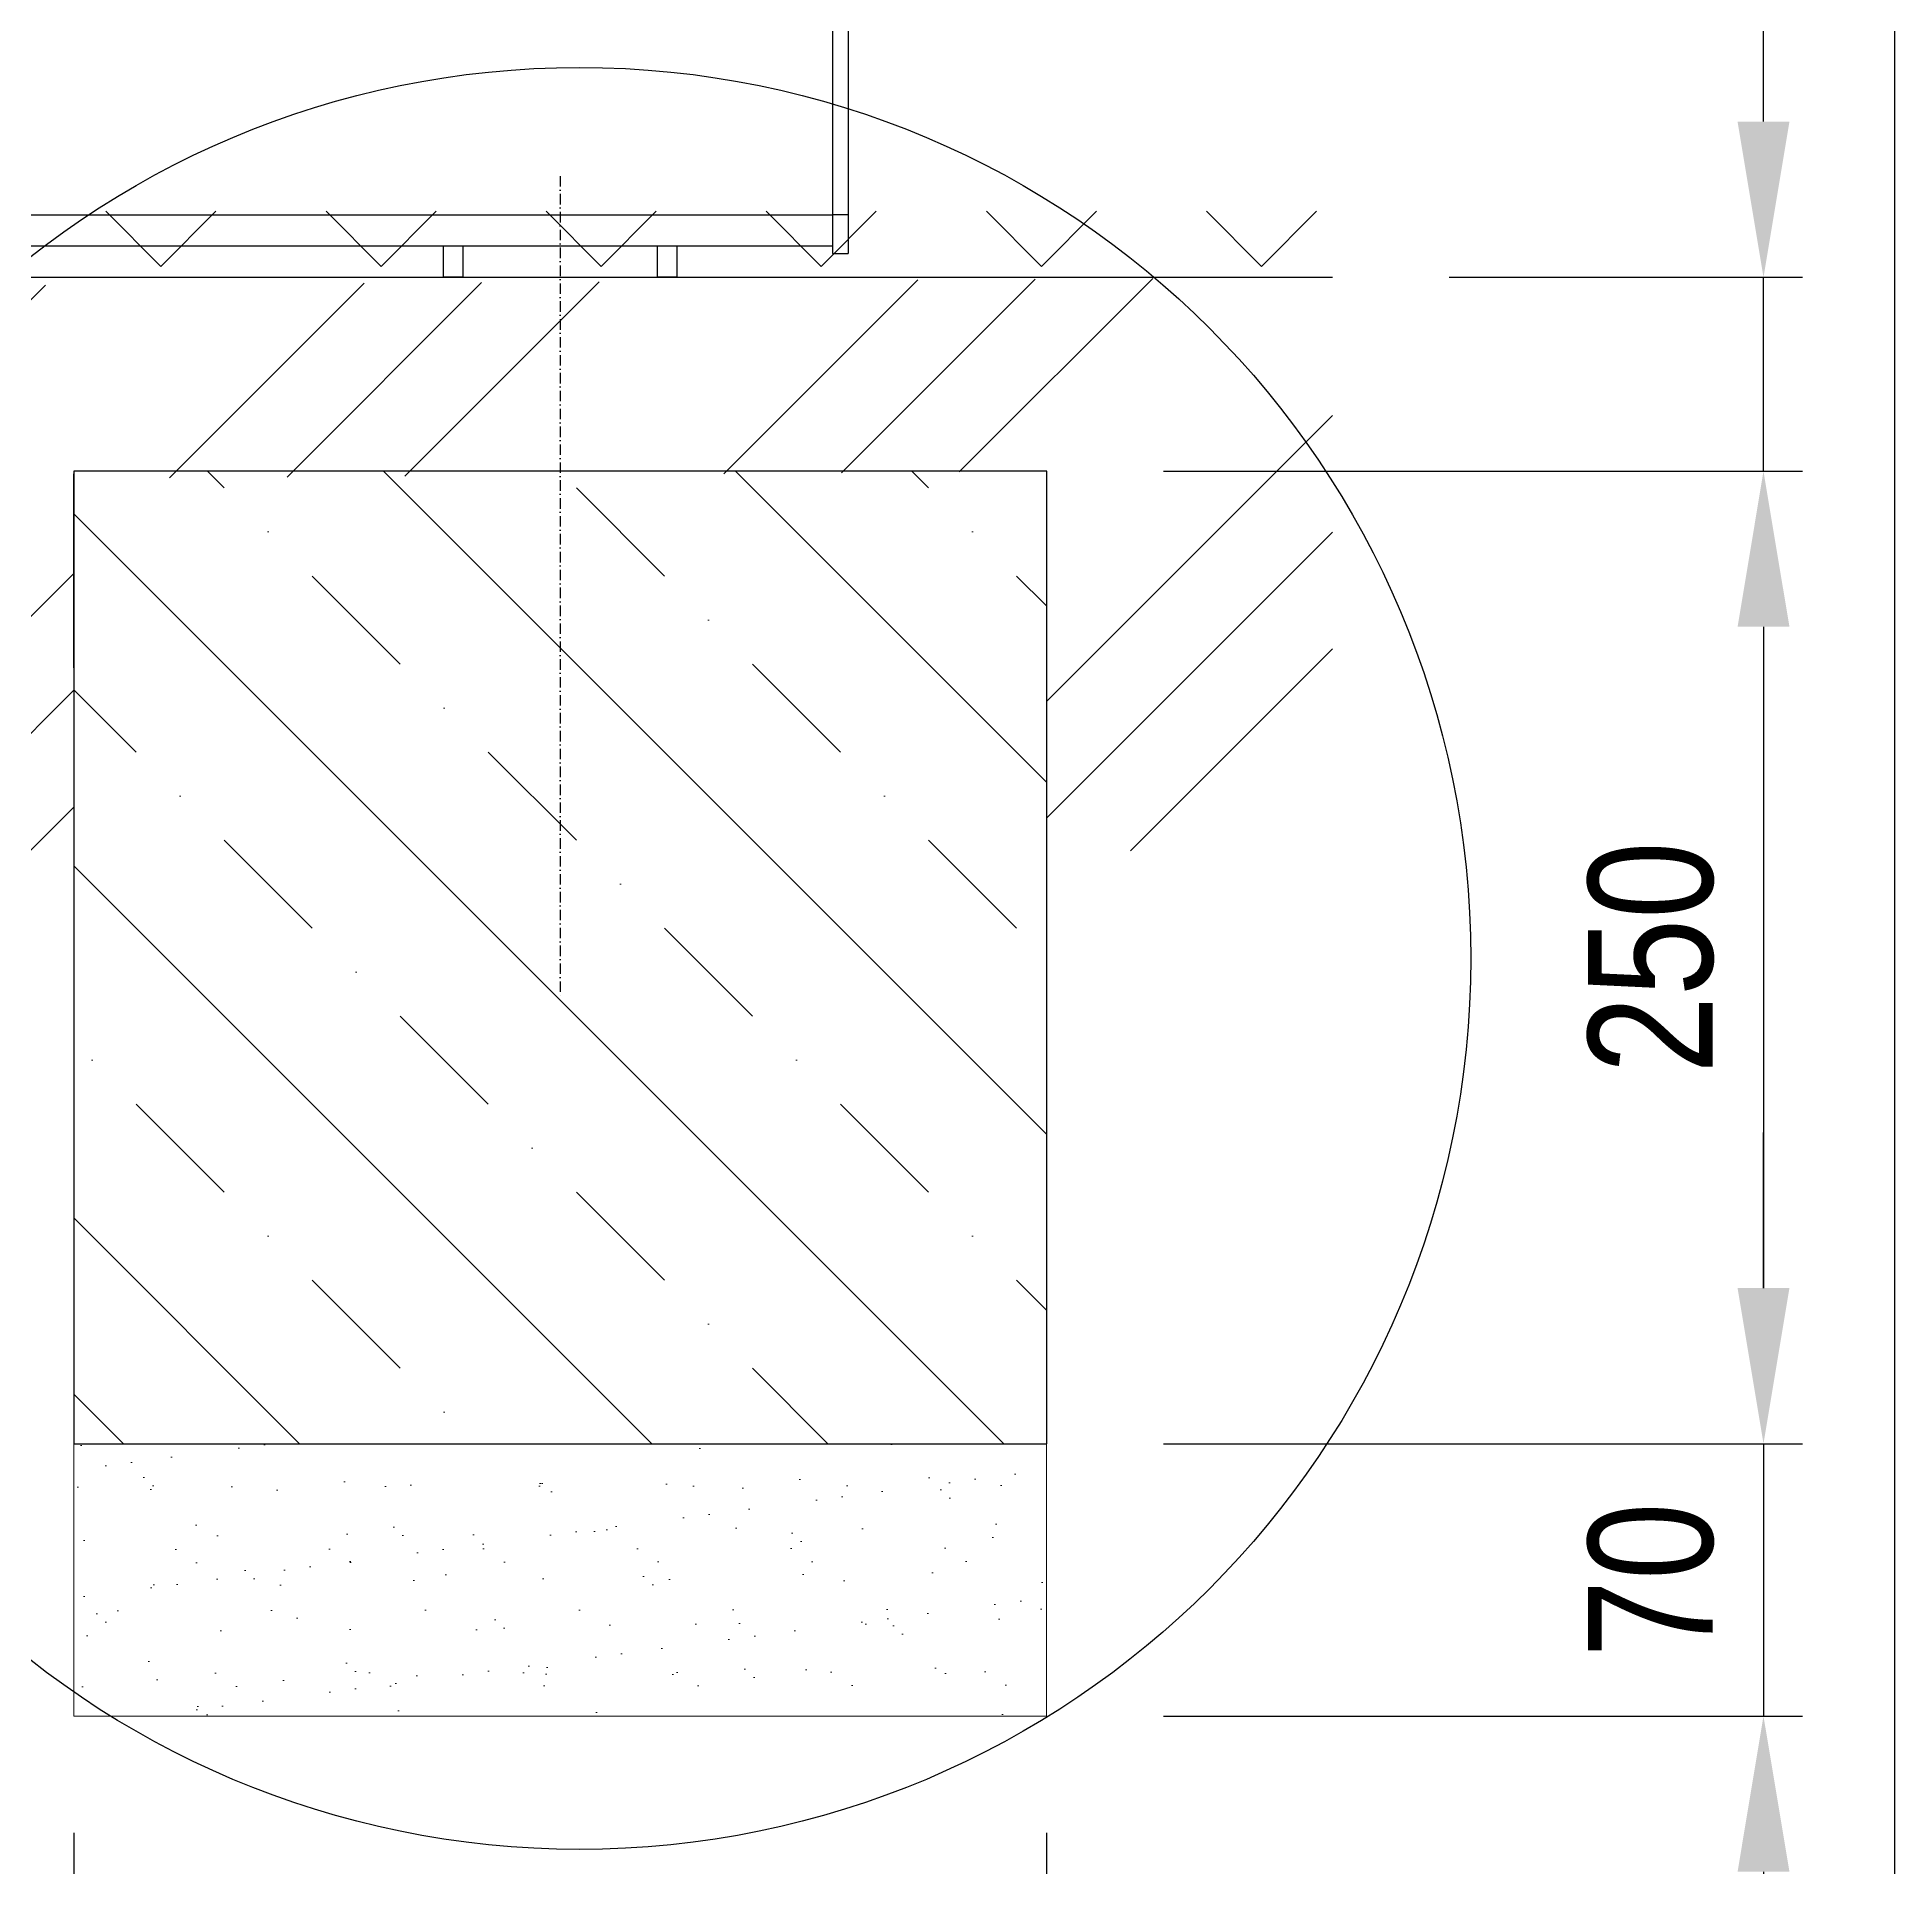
# Model space of a CAD drawing. Header units: millimetres. Extents: x 11004 to 16944, y 3085 to 7285.
# Drawn here: x 14967 to 15444.4, y 5201.6 to 5672.2 of the extents above; entities that cross this region are included whole.
import ezdxf

# ---------------------------------------------------------------- set-up
doc = ezdxf.new("R2010")
doc.units = ezdxf.units.MM
doc.header["$LTSCALE"] = 0.3
doc.linetypes.add('DashDot', pattern=[15, 9, -3, 0, -3])
doc.layers.add('Nekreslit', color=6, linetype='Continuous', plot=False)
doc.layers.add('SRAFY', color=251, linetype='Continuous', lineweight=13)
doc.styles.add('SEACAD_Arial', font='arial.ttf', dxfattribs={"width": 0.8})
doc.dimstyles.new('ISO-25', dxfattribs={"dimtxt": 1.6, "dimasz": 2, "dimexe": 0.5, "dimexo": 1.5, "dimtad": 1, "dimdec": 0, "dimtxsty": 'SEACAD_Arial', "dimcen": 2, "dimadec": 0, "dimazin": 0, "dimtfac": 1, "dimtdec": 0, "dimtmove": 0, "dimatfit": 3, "dimfxl": 1, "dimarcsym": 0})

# ---------------------------------------------------------------- blocks, each defined once
blk = doc.blocks.new('*D137')
at = {"color": 0, "lineweight": -2, "transparency": 16777216}
for p, q in [((15305.45, 5560.61), (15420.65, 5560.61)), ((15410.65, 5520.61), (15410.65, 5350.62)), ((15256.41, 5310.62), (15420.65, 5310.62))]:
    blk.add_line(p, q, dxfattribs=at)
at = {"color": 0, "transparency": 16777216}
for points in [[(15403.99, 5520.61), (15417.32, 5520.61), (15410.65, 5560.61)], [(15403.99, 5350.62), (15417.32, 5350.62), (15410.65, 5310.62)]]:
    blk.add_solid(points, dxfattribs=at)
at = {"layer": 'Defpoints', "color": 0, "transparency": 16777216}
for p in [(15275.45, 5560.61), (15226.41, 5310.62), (15410.65, 5310.62)]:
    blk.add_point(p, dxfattribs=at)
at = {"color": 0, "transparency": 16777216, "insert": (15381.81, 5435.62), "char_height": 32, "attachment_point": 5, "rotation": 90, "style": 'SEACAD_Arial'}
blk.add_mtext('250', dxfattribs=at)
blk = doc.blocks.new('*D138')
at = {"color": 0, "lineweight": -2, "transparency": 16777216}
for p, q in [((15410.65, 5350.62), (15410.65, 5390.62)), ((15256.41, 5310.62), (15420.65, 5310.62)), ((15410.65, 5310.62), (15410.65, 5240.62)), ((15256.41, 5240.62), (15420.65, 5240.62)), ((15410.65, 5200.62), (15410.65, 5160.62))]:
    blk.add_line(p, q, dxfattribs=at)
at = {"color": 0, "transparency": 16777216}
for points in [[(15403.99, 5350.62), (15417.32, 5350.62), (15410.65, 5310.62)], [(15403.99, 5200.62), (15417.32, 5200.62), (15410.65, 5240.62)]]:
    blk.add_solid(points, dxfattribs=at)
at = {"layer": 'Defpoints', "color": 0, "transparency": 16777216}
for p in [(15226.41, 5310.62), (15226.41, 5240.62), (15410.65, 5240.62)]:
    blk.add_point(p, dxfattribs=at)
at = {"color": 0, "transparency": 16777216, "insert": (15381.81, 5275.62), "char_height": 32, "attachment_point": 5, "rotation": 90, "style": 'SEACAD_Arial'}
blk.add_mtext('70', dxfattribs=at)
blk = doc.blocks.new('*D141')
at = {"color": 0, "lineweight": -2, "transparency": 16777216}
for p, q in [((14976.43, 5210.62), (14976.43, 5073.82)), ((15226.41, 5210.62), (15226.41, 5073.82)), ((15016.43, 5083.82), (15186.41, 5083.82))]:
    blk.add_line(p, q, dxfattribs=at)
at = {"color": 0, "transparency": 16777216}
for points in [[(15016.43, 5090.48), (15016.43, 5077.15), (14976.43, 5083.82)], [(15186.41, 5090.48), (15186.41, 5077.15), (15226.41, 5083.82)]]:
    blk.add_solid(points, dxfattribs=at)
at = {"layer": 'Defpoints', "color": 0, "transparency": 16777216}
for p in [(14976.43, 5240.62), (15226.41, 5240.62), (15226.41, 5083.82)]:
    blk.add_point(p, dxfattribs=at)
at = {"color": 0, "transparency": 16777216, "insert": (15101.42, 5112.65), "char_height": 32, "attachment_point": 5, "style": 'SEACAD_Arial'}
blk.add_mtext('250', dxfattribs=at)
blk = doc.blocks.new('*D142')
at = {"color": 0, "lineweight": -2, "transparency": 16777216}
for p, q in [((14976.43, 5210.62), (14976.43, 5073.82)), ((13574.41, 5160.05), (13574.41, 5073.82)), ((13614.41, 5083.82), (14936.43, 5083.82))]:
    blk.add_line(p, q, dxfattribs=at)
at = {"color": 0, "transparency": 16777216}
for points in [[(13614.41, 5090.48), (13614.41, 5077.15), (13574.41, 5083.82)], [(14936.43, 5090.48), (14936.43, 5077.15), (14976.43, 5083.82)]]:
    blk.add_solid(points, dxfattribs=at)
at = {"layer": 'Defpoints', "color": 0, "transparency": 16777216}
for p in [(14976.43, 5240.62), (13574.41, 5190.05), (14976.43, 5083.82)]:
    blk.add_point(p, dxfattribs=at)
at = {"color": 0, "transparency": 16777216, "insert": (14275.42, 5112.65), "char_height": 32, "attachment_point": 5, "style": 'SEACAD_Arial'}
blk.add_mtext('1402', dxfattribs=at)
blk = doc.blocks.new('*D143')
at = {"color": 0, "lineweight": -2, "transparency": 16777216}
for p, q in [((15410.65, 5650.45), (15410.65, 5752.03)), ((15329.9, 5610.45), (15420.65, 5610.45)), ((15410.65, 5560.61), (15410.65, 5610.45)), ((15256.43, 5560.61), (15420.65, 5560.61)), ((15410.65, 5520.61), (15410.65, 5480.61))]:
    blk.add_line(p, q, dxfattribs=at)
at = {"color": 0, "transparency": 16777216}
for points in [[(15403.99, 5650.45), (15417.32, 5650.45), (15410.65, 5610.45)], [(15403.99, 5520.61), (15417.32, 5520.61), (15410.65, 5560.61)]]:
    blk.add_solid(points, dxfattribs=at)
at = {"layer": 'Defpoints', "color": 0, "transparency": 16777216}
for p in [(15299.9, 5610.45), (15410.65, 5610.45), (15226.43, 5560.61)]:
    blk.add_point(p, dxfattribs=at)
at = {"color": 0, "transparency": 16777216, "insert": (15381.81, 5721.24), "char_height": 32, "attachment_point": 5, "rotation": 90, "style": 'SEACAD_Arial'}
blk.add_mtext('50', dxfattribs=at)

msp = doc.modelspace()

# ---------------------------------------------------------------- hatches: boundary and pattern name
at = {"layer": 'SRAFY'}
h = msp.add_hatch(dxfattribs=at)
h.set_pattern_fill('TERACO', color=256, scale=20)
h.set_pattern_definition([(45, (6909.467, 295.79), (-28.28427, 28.28427), [20, -20]), (135, (6966.035, 295.79), (-28.28427, -28.28427), [20, -20])])
h.paths.add_polyline_path([(14369.91, 5610.45), (14369.91, 5633.48), (15299.91, 5633.48), (15299.91, 5610.46)])
h = msp.add_hatch(dxfattribs=at)
h.set_pattern_fill('GOST_GROUND', color=256, scale=10)
h.set_pattern_definition([(45, (6909.47, 295.79), (141.4214, -9e-15), [200]), (45, (6939.47, 295.79), (141.4214, -9e-15), [200]), (45, (6969.47, 295.79), (141.4214, -9e-15), [200])])
h.paths.add_polyline_path([(14976.39, 5461.53), (14299.91, 5456.61), (14299.91, 5604.28), (15299.91, 5610.44), (15299.91, 5463.03), (15226.43, 5463.03), (15226.43, 5560.61), (14976.39, 5558.67)])
h = msp.add_hatch(dxfattribs=at)
h.set_pattern_fill('BETON-PROSTY', color=256, scale=0.8, angle=90)
h.set_pattern_definition([(135, (6258.19, 781.864), (-45.25483, -45.25483), []), (135, (6258.19, 827.12), (-67.88225, -22.6274), [32, -16, 0, -16])])
h.paths.add_polyline_path([(15226.39, 5560.61), (14976.4, 5560.61), (14976.41, 5310.63), (15226.42, 5310.62)])
h = msp.add_hatch(dxfattribs=at)
h.set_pattern_fill('AR-SAND', color=256, scale=0.5)
h.set_pattern_definition([(37.5, (6853.852, 781.862), (-0.800016, 24.47066), [0, -19.304, 0, -21.59, 0, -20.6375]), (7.5, (6853.852, 781.862), (22.47616, 35.84126), [0, -10.414, 0, -17.399, 0, -6.6675]), (327.5, (6838.231, 781.862), (39.54962, 0.07186), [0, -6.35, 0, -22.86, 0, -29.845]), (317.5, (6838.23, 781.862), (38.17782, 11.14647), [0, -3.175, 0, -14.986, 0, -17.145])])
h.paths.add_polyline_path([(14976.41, 5310.62), (15226.42, 5310.65), (15226.42, 5240.62), (14976.43, 5240.61)])

# ---------------------------------------------------------------- linework, layer by layer
for p, q in [((15171.41, 5810.45), (15171.41, 5626.56)), ((15175.41, 5810.45), (15175.41, 5626.56)), ((15171.41, 5626.45), (13379.41, 5626.45)), ((15171.41, 5626.56), (15171.41, 5616.56)), ((15171.41, 5626.56), (15175.41, 5626.56)), ((15175.41, 5626.56), (15175.41, 5616.56)), ((15171.41, 5618.45), (13379.41, 5618.45)), ((15071.41, 5610.45), (15071.41, 5618.45)), ((15076.41, 5618.45), (15076.41, 5610.45)), ((15126.41, 5610.45), (15126.41, 5618.45)), ((15131.41, 5618.45), (15131.41, 5610.45)), ((15171.41, 5616.56), (15175.41, 5616.56)), ((14169.91, 5610.45), (15299.91, 5610.44)), ((15076.41, 5610.45), (15071.41, 5610.45)), ((15076.41, 5610.45), (15126.41, 5610.45)), ((15131.41, 5610.45), (15126.41, 5610.45)), ((14976.39, 5510.1), (14976.39, 5559.93))]:
    msp.add_line(p, q)
at = {"linetype": 'DashDot', "lineweight": 30}
msp.add_line((15101.41, 5636.47), (15101.41, 5425.81), dxfattribs=at)
msp.add_lwpolyline([(14976.41, 5310.62), (15226.43, 5310.62), (15226.43, 5560.61), (14976.39, 5560.61)], close=True)
msp.add_circle((15106.39, 5435.38), 229.01)
at = {"color": 7, "linetype": 'Continuous'}
for centre in [(15299.91, 5610.45), (15299.91, 5610.45), (14976.42, 5260.11), (14976.42, 5260.11), (15226.42, 5260.11), (15226.42, 5260.11)]:
    msp.add_circle(centre, 0.01, dxfattribs=at)
at = {"layer": 'Nekreslit'}
msp.add_lwpolyline([(11404.41, 3285.28), (15444.41, 3285.28), (15444.41, 6885.28), (11404.41, 6885.28)], close=True, dxfattribs=at)
at = {"layer": 'SRAFY'}
for p, q in [((14976.43, 5310.62), (14976.43, 5240.62)), ((15226.41, 5310.62), (15226.41, 5240.62)), ((14976.43, 5240.62), (15226.41, 5240.62))]:
    msp.add_line(p, q, dxfattribs=at)

# ---------------------------------------------------------------- dimensions: what is measured, and where the dimension line sits
dim = msp.add_linear_dim(base=(15410.65, 5610.45), p1=(15226.43, 5560.61), p2=(15299.9, 5610.45), angle=90, dimstyle='ISO-25')
dim.commit()
dim.dimension.update_dxf_attribs({"geometry": '*D143', "text_midpoint": (15381.81, 5721.24)})
for base, p1, p2, override, picture, middle in [((15410.65, 5310.62), (15275.45, 5560.61), (15226.41, 5310.62), {"dimscale": 0}, '*D137', (15381.81, 5435.62)), ((15410.65, 5240.62), (15226.41, 5310.62), (15226.41, 5240.62), {"dimscale": 0, "dimtmove": 1}, '*D138', (15381.81, 5275.62))]:
    dim = msp.add_linear_dim(base=base, p1=p1, p2=p2, angle=90, dimstyle='ISO-25', override=override)
    dim.commit()
    dim.dimension.update_dxf_attribs({"geometry": picture, "text_midpoint": middle})
for base, p1, p2, picture, middle in [((14976.43, 5083.82), (13574.41, 5190.05), (14976.43, 5240.62), '*D142', (14275.42, 5112.65)), ((15226.41, 5083.82), (14976.43, 5240.62), (15226.41, 5240.62), '*D141', (15101.42, 5112.65))]:
    dim = msp.add_linear_dim(base=base, p1=p1, p2=p2, dimstyle='ISO-25', override={"dimscale": 0, "dimtix": 0, "dimtofl": 1, "dimtmove": 0, "dimatfit": 3})
    dim.commit()
    dim.dimension.update_dxf_attribs({"geometry": picture, "text_midpoint": middle})

doc.saveas('drawing.dxf')
